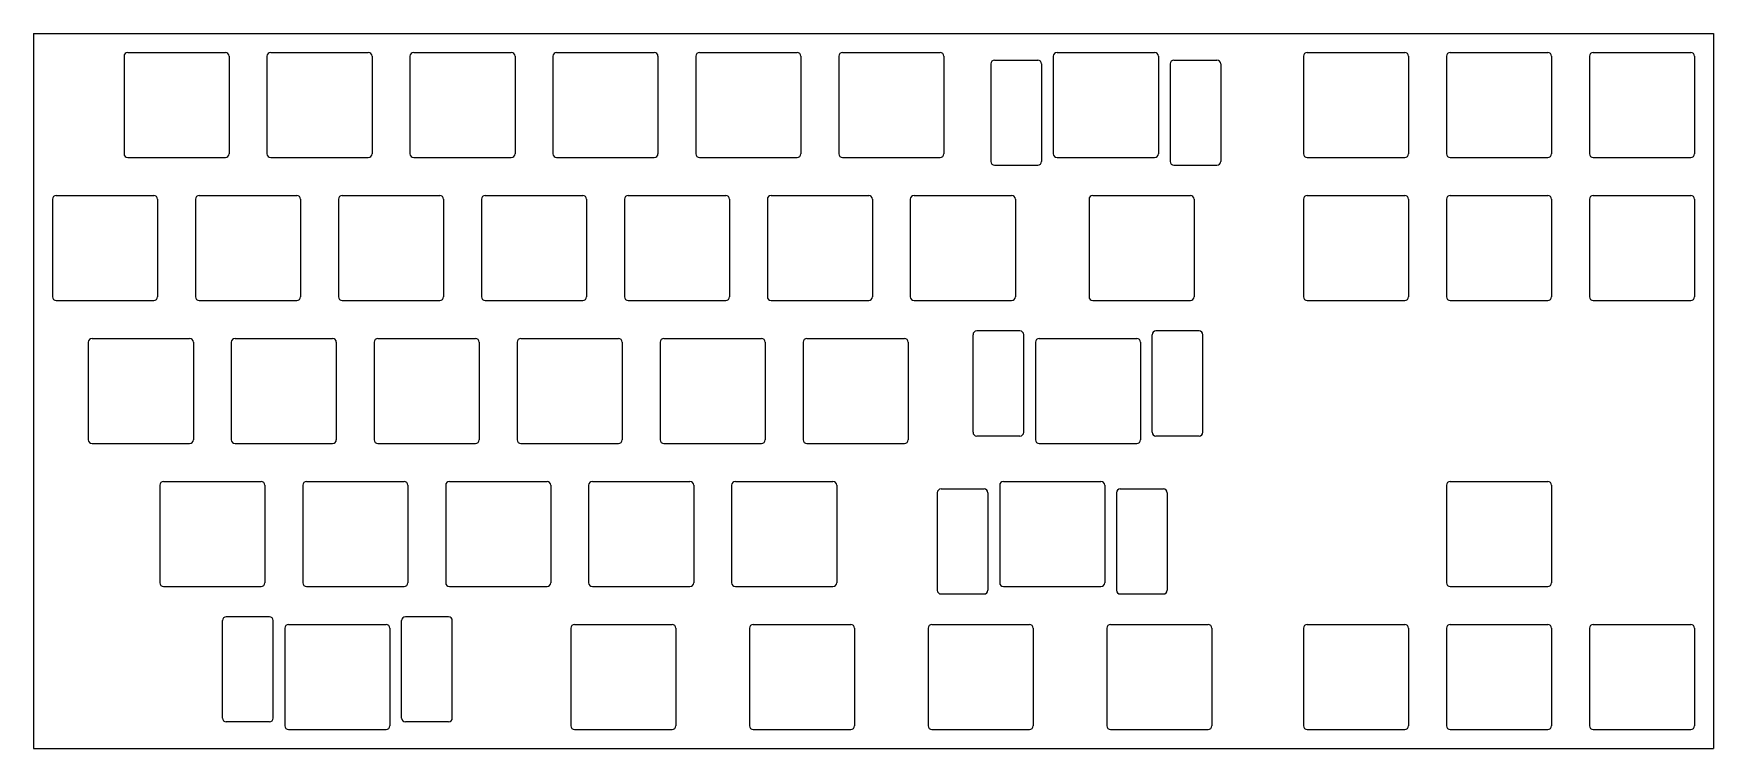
# Model space of a CAD drawing. Header units: millimetres. Extents: x 0 to 224, y -95 to 0.
import ezdxf

# ---------------------------------------------------------------- set-up
doc = ezdxf.new("R2010")
doc.units = ezdxf.units.MM

msp = doc.modelspace()

# ---------------------------------------------------------------- linework, layer by layer
for p, q in [((0, 0), (223.8375, 0)), ((0, 0), (0, -95.25)), ((223.8375, 0), (223.8375, -95.25)), ((12.05, -3.025), (12.05, -16.025)), ((12.55, -2.525), (25.55, -2.525)), ((26.05, -3.025), (26.05, -16.025)), ((31.1, -3.025), (31.1, -16.025)), ((31.6, -2.525), (44.6, -2.525)), ((45.1, -3.025), (45.1, -16.025)), ((50.15, -3.025), (50.15, -16.025)), ((50.65, -2.525), (63.65, -2.525)), ((64.15, -3.025), (64.15, -16.025)), ((69.2, -3.025), (69.2, -16.025)), ((69.7, -2.525), (82.7, -2.525)), ((83.2, -3.025), (83.2, -16.025)), ((88.25, -3.025), (88.25, -16.025)), ((88.75, -2.525), (101.75, -2.525)), ((102.25, -3.025), (102.25, -16.025)), ((107.3, -3.025), (107.3, -16.025)), ((107.8, -2.525), (120.8, -2.525)), ((121.3, -3.025), (121.3, -16.025)), ((127.562, -4.025), (127.562, -17.025)), ((128.062, -3.525), (133.812, -3.525)), ((134.312, -4.025), (134.312, -17.025)), ((135.875, -3.025), (135.875, -16.025)), ((136.375, -2.525), (149.375, -2.525)), ((149.875, -3.025), (149.875, -16.025)), ((151.438, -4.025), (151.438, -17.025)), ((151.938, -3.525), (157.688, -3.525)), ((158.188, -4.025), (158.188, -17.025)), ((169.2125, -3.025), (169.2125, -16.025)), ((169.7125, -2.525), (182.7125, -2.525)), ((183.2125, -3.025), (183.2125, -16.025)), ((188.2625, -3.025), (188.2625, -16.025)), ((188.7625, -2.525), (201.7625, -2.525)), ((202.2625, -3.025), (202.2625, -16.025)), ((207.3125, -3.025), (207.3125, -16.025)), ((207.8125, -2.525), (220.8125, -2.525)), ((221.3125, -3.025), (221.3125, -16.025)), ((12.55, -16.525), (25.55, -16.525)), ((31.6, -16.525), (44.6, -16.525)), ((50.65, -16.525), (63.65, -16.525)), ((69.7, -16.525), (82.7, -16.525)), ((88.75, -16.525), (101.75, -16.525)), ((107.8, -16.525), (120.8, -16.525)), ((128.062, -17.525), (133.812, -17.525)), ((136.375, -16.525), (149.375, -16.525)), ((151.938, -17.525), (157.688, -17.525)), ((169.7125, -16.525), (182.7125, -16.525)), ((188.7625, -16.525), (201.7625, -16.525)), ((207.8125, -16.525), (220.8125, -16.525)), ((2.525, -22.075), (2.525, -35.075)), ((3.025, -21.575), (16.025, -21.575)), ((16.525, -22.075), (16.525, -35.075)), ((21.575, -22.075), (21.575, -35.075)), ((22.075, -21.575), (35.075, -21.575)), ((35.575, -22.075), (35.575, -35.075)), ((40.625, -22.075), (40.625, -35.075)), ((41.125, -21.575), (54.125, -21.575)), ((54.625, -22.075), (54.625, -35.075)), ((59.675, -22.075), (59.675, -35.075)), ((60.175, -21.575), (73.175, -21.575)), ((73.675, -22.075), (73.675, -35.075)), ((78.725, -22.075), (78.725, -35.075)), ((79.225, -21.575), (92.225, -21.575)), ((92.725, -22.075), (92.725, -35.075)), ((97.775, -22.075), (97.775, -35.075)), ((98.275, -21.575), (111.275, -21.575)), ((111.775, -22.075), (111.775, -35.075)), ((116.825, -22.075), (116.825, -35.075)), ((117.325, -21.575), (130.325, -21.575)), ((130.825, -22.075), (130.825, -35.075)), ((140.6375, -22.075), (140.6375, -35.075)), ((141.1375, -21.575), (154.1375, -21.575)), ((154.6375, -22.075), (154.6375, -35.075)), ((169.2125, -22.075), (169.2125, -35.075)), ((169.7125, -21.575), (182.7125, -21.575)), ((183.2125, -22.075), (183.2125, -35.075)), ((188.2625, -22.075), (188.2625, -35.075)), ((188.7625, -21.575), (201.7625, -21.575)), ((202.2625, -22.075), (202.2625, -35.075)), ((207.3125, -22.075), (207.3125, -35.075)), ((207.8125, -21.575), (220.8125, -21.575)), ((221.3125, -22.075), (221.3125, -35.075)), ((3.025, -35.575), (16.025, -35.575)), ((22.075, -35.575), (35.075, -35.575)), ((41.125, -35.575), (54.125, -35.575)), ((60.175, -35.575), (73.175, -35.575)), ((79.225, -35.575), (92.225, -35.575)), ((98.275, -35.575), (111.275, -35.575)), ((117.325, -35.575), (130.325, -35.575)), ((141.1375, -35.575), (154.1375, -35.575)), ((169.7125, -35.575), (182.7125, -35.575)), ((188.7625, -35.575), (201.7625, -35.575)), ((207.8125, -35.575), (220.8125, -35.575)), ((125.18075, -53.125), (125.18075, -40.125)), ((131.43075, -39.625), (125.68075, -39.625)), ((131.93075, -53.125), (131.93075, -40.125)), ((149.05675, -53.125), (149.05675, -40.125)), ((155.30675, -39.625), (149.55675, -39.625)), ((155.80675, -53.125), (155.80675, -40.125)), ((7.2875, -41.125), (7.2875, -54.125)), ((7.7875, -40.625), (20.7875, -40.625)), ((21.2875, -41.125), (21.2875, -54.125)), ((26.3375, -41.125), (26.3375, -54.125)), ((26.8375, -40.625), (39.8375, -40.625)), ((40.3375, -41.125), (40.3375, -54.125)), ((45.3875, -41.125), (45.3875, -54.125)), ((45.8875, -40.625), (58.8875, -40.625)), ((59.3875, -41.125), (59.3875, -54.125)), ((64.4375, -41.125), (64.4375, -54.125)), ((64.9375, -40.625), (77.9375, -40.625)), ((78.4375, -41.125), (78.4375, -54.125)), ((83.4875, -41.125), (83.4875, -54.125)), ((83.9875, -40.625), (96.9875, -40.625)), ((97.4875, -41.125), (97.4875, -54.125)), ((102.5375, -41.125), (102.5375, -54.125)), ((103.0375, -40.625), (116.0375, -40.625)), ((116.5375, -41.125), (116.5375, -54.125)), ((133.49375, -41.125), (133.49375, -54.125)), ((133.99375, -40.625), (146.99375, -40.625)), ((147.49375, -41.125), (147.49375, -54.125)), ((131.43075, -53.625), (125.68075, -53.625)), ((155.30675, -53.625), (149.55675, -53.625)), ((7.7875, -54.625), (20.7875, -54.625)), ((26.8375, -54.625), (39.8375, -54.625)), ((45.8875, -54.625), (58.8875, -54.625)), ((64.9375, -54.625), (77.9375, -54.625)), ((83.9875, -54.625), (96.9875, -54.625)), ((103.0375, -54.625), (116.0375, -54.625)), ((133.99375, -54.625), (146.99375, -54.625)), ((16.8125, -60.175), (16.8125, -73.175)), ((17.3125, -59.675), (30.3125, -59.675)), ((30.8125, -60.175), (30.8125, -73.175)), ((35.8625, -60.175), (35.8625, -73.175)), ((36.3625, -59.675), (49.3625, -59.675)), ((49.8625, -60.175), (49.8625, -73.175)), ((54.9125, -60.175), (54.9125, -73.175)), ((55.4125, -59.675), (68.4125, -59.675)), ((68.9125, -60.175), (68.9125, -73.175)), ((73.9625, -60.175), (73.9625, -73.175)), ((74.4625, -59.675), (87.4625, -59.675)), ((87.9625, -60.175), (87.9625, -73.175)), ((93.0125, -60.175), (93.0125, -73.175)), ((93.5125, -59.675), (106.5125, -59.675)), ((107.0125, -60.175), (107.0125, -73.175)), ((128.73125, -60.175), (128.73125, -73.175)), ((129.23125, -59.675), (142.23125, -59.675)), ((142.73125, -60.175), (142.73125, -73.175)), ((188.2625, -60.175), (188.2625, -73.175)), ((188.7625, -59.675), (201.7625, -59.675)), ((202.2625, -60.175), (202.2625, -73.175)), ((120.41825, -61.175), (120.41825, -74.175)), ((120.91825, -60.675), (126.66825, -60.675)), ((127.16825, -61.175), (127.16825, -74.175)), ((144.29425, -61.175), (144.29425, -74.175)), ((144.79425, -60.675), (150.54425, -60.675)), ((151.04425, -61.175), (151.04425, -74.175)), ((17.3125, -73.675), (30.3125, -73.675)), ((36.3625, -73.675), (49.3625, -73.675)), ((55.4125, -73.675), (68.4125, -73.675)), ((74.4625, -73.675), (87.4625, -73.675)), ((93.5125, -73.675), (106.5125, -73.675)), ((129.23125, -73.675), (142.23125, -73.675)), ((188.7625, -73.675), (201.7625, -73.675)), ((120.91825, -74.675), (126.66825, -74.675)), ((144.79425, -74.675), (150.54425, -74.675)), ((25.16825, -91.225), (25.16825, -78.225)), ((31.41825, -77.725), (25.66825, -77.725)), ((31.91825, -91.225), (31.91825, -78.225)), ((49.04425, -91.225), (49.04425, -78.225)), ((55.29425, -77.725), (49.54425, -77.725)), ((55.79425, -91.225), (55.79425, -78.225)), ((33.48125, -79.225), (33.48125, -92.225)), ((33.98125, -78.725), (46.98125, -78.725)), ((47.48125, -79.225), (47.48125, -92.225)), ((71.58125, -79.225), (71.58125, -92.225)), ((72.08125, -78.725), (85.08125, -78.725)), ((85.58125, -79.225), (85.58125, -92.225)), ((95.39375, -79.225), (95.39375, -92.225)), ((95.89375, -78.725), (108.89375, -78.725)), ((109.39375, -79.225), (109.39375, -92.225)), ((119.20625, -79.225), (119.20625, -92.225)), ((119.70625, -78.725), (132.70625, -78.725)), ((133.20625, -79.225), (133.20625, -92.225)), ((143.01875, -79.225), (143.01875, -92.225)), ((143.51875, -78.725), (156.51875, -78.725)), ((157.01875, -79.225), (157.01875, -92.225)), ((169.2125, -79.225), (169.2125, -92.225)), ((169.7125, -78.725), (182.7125, -78.725)), ((183.2125, -79.225), (183.2125, -92.225)), ((188.2625, -79.225), (188.2625, -92.225)), ((188.7625, -78.725), (201.7625, -78.725)), ((202.2625, -79.225), (202.2625, -92.225)), ((207.3125, -79.225), (207.3125, -92.225)), ((207.8125, -78.725), (220.8125, -78.725)), ((221.3125, -79.225), (221.3125, -92.225)), ((31.41825, -91.725), (25.66825, -91.725)), ((55.29425, -91.725), (49.54425, -91.725)), ((33.98125, -92.725), (46.98125, -92.725)), ((72.08125, -92.725), (85.08125, -92.725)), ((95.89375, -92.725), (108.89375, -92.725)), ((119.70625, -92.725), (132.70625, -92.725)), ((143.51875, -92.725), (156.51875, -92.725)), ((169.7125, -92.725), (182.7125, -92.725)), ((188.7625, -92.725), (201.7625, -92.725)), ((207.8125, -92.725), (220.8125, -92.725)), ((0, -95.25), (223.8375, -95.25))]:
    msp.add_line(p, q)
for centre, start, end in [((12.55, -3.025), 90, 180), ((25.55, -3.025), 0, 90), ((31.6, -3.025), 90, 180), ((44.6, -3.025), 0, 90), ((50.65, -3.025), 90, 180), ((63.65, -3.025), 0, 90), ((69.7, -3.025), 90, 180), ((82.7, -3.025), 0, 90), ((88.75, -3.025), 90, 180), ((101.75, -3.025), 0, 90), ((107.8, -3.025), 90, 180), ((120.8, -3.025), 0, 90), ((128.062, -4.025), 90, 180), ((133.812, -4.025), 0, 90), ((136.375, -3.025), 90, 180), ((149.375, -3.025), 0, 90), ((151.938, -4.025), 90, 180), ((157.688, -4.025), 0, 90), ((169.7125, -3.025), 90, 180), ((182.7125, -3.025), 0, 90), ((188.7625, -3.025), 90, 180), ((201.7625, -3.025), 0, 90), ((207.8125, -3.025), 90, 180), ((220.8125, -3.025), 0, 90), ((12.55, -16.025), 180, 270), ((25.55, -16.025), 270, 360), ((31.6, -16.025), 180, 270), ((44.6, -16.025), 270, 360), ((50.65, -16.025), 180, 270), ((63.65, -16.025), 270, 360), ((69.7, -16.025), 180, 270), ((82.7, -16.025), 270, 360), ((88.75, -16.025), 180, 270), ((101.75, -16.025), 270, 360), ((107.8, -16.025), 180, 270), ((120.8, -16.025), 270, 360), ((128.062, -17.025), 180, 270), ((133.812, -17.025), 270, 360), ((136.375, -16.025), 180, 270), ((149.375, -16.025), 270, 360), ((151.938, -17.025), 180, 270), ((157.688, -17.025), 270, 360), ((169.7125, -16.025), 180, 270), ((182.7125, -16.025), 270, 360), ((188.7625, -16.025), 180, 270), ((201.7625, -16.025), 270, 360), ((207.8125, -16.025), 180, 270), ((220.8125, -16.025), 270, 360), ((3.025, -22.075), 90, 180), ((16.025, -22.075), 0, 90), ((22.075, -22.075), 90, 180), ((35.075, -22.075), 0, 90), ((41.125, -22.075), 90, 180), ((54.125, -22.075), 0, 90), ((60.175, -22.075), 90, 180), ((73.175, -22.075), 0, 90), ((79.225, -22.075), 90, 180), ((92.225, -22.075), 0, 90), ((98.275, -22.075), 90, 180), ((111.275, -22.075), 0, 90), ((117.325, -22.075), 90, 180), ((130.325, -22.075), 0, 90), ((141.1375, -22.075), 90, 180), ((154.1375, -22.075), 0, 90), ((169.7125, -22.075), 90, 180), ((182.7125, -22.075), 0, 90), ((188.7625, -22.075), 90, 180), ((201.7625, -22.075), 0, 90), ((207.8125, -22.075), 90, 180), ((220.8125, -22.075), 0, 90), ((3.025, -35.075), 180, 270), ((16.025, -35.075), 270, 360), ((22.075, -35.075), 180, 270), ((35.075, -35.075), 270, 360), ((41.125, -35.075), 180, 270), ((54.125, -35.075), 270, 360), ((60.175, -35.075), 180, 270), ((73.175, -35.075), 270, 360), ((79.225, -35.075), 180, 270), ((92.225, -35.075), 270, 360), ((98.275, -35.075), 180, 270), ((111.275, -35.075), 270, 360), ((117.325, -35.075), 180, 270), ((130.325, -35.075), 270, 360), ((141.1375, -35.075), 180, 270), ((154.1375, -35.075), 270, 360), ((169.7125, -35.075), 180, 270), ((182.7125, -35.075), 270, 360), ((188.7625, -35.075), 180, 270), ((201.7625, -35.075), 270, 360), ((207.8125, -35.075), 180, 270), ((220.8125, -35.075), 270, 360), ((125.68075, -40.125), 90, 180), ((131.43075, -40.125), 0, 90), ((149.55675, -40.125), 90, 180), ((155.30675, -40.125), 0, 90), ((7.7875, -41.125), 90, 180), ((20.7875, -41.125), 0, 90), ((26.8375, -41.125), 90, 180), ((39.8375, -41.125), 0, 90), ((45.8875, -41.125), 90, 180), ((58.8875, -41.125), 0, 90), ((64.9375, -41.125), 90, 180), ((77.9375, -41.125), 0, 90), ((83.9875, -41.125), 90, 180), ((96.9875, -41.125), 0, 90), ((103.0375, -41.125), 90, 180), ((116.0375, -41.125), 0, 90), ((133.99375, -41.125), 90, 180), ((146.99375, -41.125), 0, 90), ((125.68075, -53.125), -180, -90), ((131.43075, -53.125), -90, 0), ((149.55675, -53.125), -180, -90), ((155.30675, -53.125), -90, 0), ((7.7875, -54.125), 180, 270), ((20.7875, -54.125), 270, 360), ((26.8375, -54.125), 180, 270), ((39.8375, -54.125), 270, 360), ((45.8875, -54.125), 180, 270), ((58.8875, -54.125), 270, 360), ((64.9375, -54.125), 180, 270), ((77.9375, -54.125), 270, 360), ((83.9875, -54.125), 180, 270), ((96.9875, -54.125), 270, 360), ((103.0375, -54.125), 180, 270), ((116.0375, -54.125), 270, 360), ((133.99375, -54.125), 180, 270), ((146.99375, -54.125), 270, 360), ((17.3125, -60.175), 90, 180), ((30.3125, -60.175), 0, 90), ((36.3625, -60.175), 90, 180), ((49.3625, -60.175), 0, 90), ((55.4125, -60.175), 90, 180), ((68.4125, -60.175), 0, 90), ((74.4625, -60.175), 90, 180), ((87.4625, -60.175), 0, 90), ((93.5125, -60.175), 90, 180), ((106.5125, -60.175), 0, 90), ((129.23125, -60.175), 90, 180), ((142.23125, -60.175), 0, 90), ((188.7625, -60.175), 90, 180), ((201.7625, -60.175), 0, 90), ((120.91825, -61.175), 90, 180), ((126.66825, -61.175), 0, 90), ((144.79425, -61.175), 90, 180), ((150.54425, -61.175), 0, 90), ((17.3125, -73.175), 180, 270), ((30.3125, -73.175), 270, 360), ((36.3625, -73.175), 180, 270), ((49.3625, -73.175), 270, 360), ((55.4125, -73.175), 180, 270), ((68.4125, -73.175), 270, 360), ((74.4625, -73.175), 180, 270), ((87.4625, -73.175), 270, 360), ((93.5125, -73.175), 180, 270), ((106.5125, -73.175), 270, 360), ((129.23125, -73.175), 180, 270), ((142.23125, -73.175), 270, 360), ((188.7625, -73.175), 180, 270), ((201.7625, -73.175), 270, 360), ((120.91825, -74.175), 180, 270), ((126.66825, -74.175), 270, 360), ((144.79425, -74.175), 180, 270), ((150.54425, -74.175), 270, 360), ((25.66825, -78.225), 90, 180), ((31.41825, -78.225), 0, 90), ((49.54425, -78.225), 90, 180), ((55.29425, -78.225), 0, 90), ((33.98125, -79.225), 90, 180), ((46.98125, -79.225), 0, 90), ((72.08125, -79.225), 90, 180), ((85.08125, -79.225), 0, 90), ((95.89375, -79.225), 90, 180), ((108.89375, -79.225), 0, 90), ((119.70625, -79.225), 90, 180), ((132.70625, -79.225), 0, 90), ((143.51875, -79.225), 90, 180), ((156.51875, -79.225), 0, 90), ((169.7125, -79.225), 90, 180), ((182.7125, -79.225), 0, 90), ((188.7625, -79.225), 90, 180), ((201.7625, -79.225), 0, 90), ((207.8125, -79.225), 90, 180), ((220.8125, -79.225), 0, 90), ((25.66825, -91.225), -180, -90), ((31.41825, -91.225), -90, 0), ((49.54425, -91.225), -180, -90), ((55.29425, -91.225), -90, 0), ((33.98125, -92.225), 180, 270), ((46.98125, -92.225), 270, 360), ((72.08125, -92.225), 180, 270), ((85.08125, -92.225), 270, 360), ((95.89375, -92.225), 180, 270), ((108.89375, -92.225), 270, 360), ((119.70625, -92.225), 180, 270), ((132.70625, -92.225), 270, 360), ((143.51875, -92.225), 180, 270), ((156.51875, -92.225), 270, 360), ((169.7125, -92.225), 180, 270), ((182.7125, -92.225), 270, 360), ((188.7625, -92.225), 180, 270), ((201.7625, -92.225), 270, 360), ((207.8125, -92.225), 180, 270), ((220.8125, -92.225), 270, 360)]:
    msp.add_arc(centre, 0.5, start, end)

doc.saveas('drawing.dxf')
